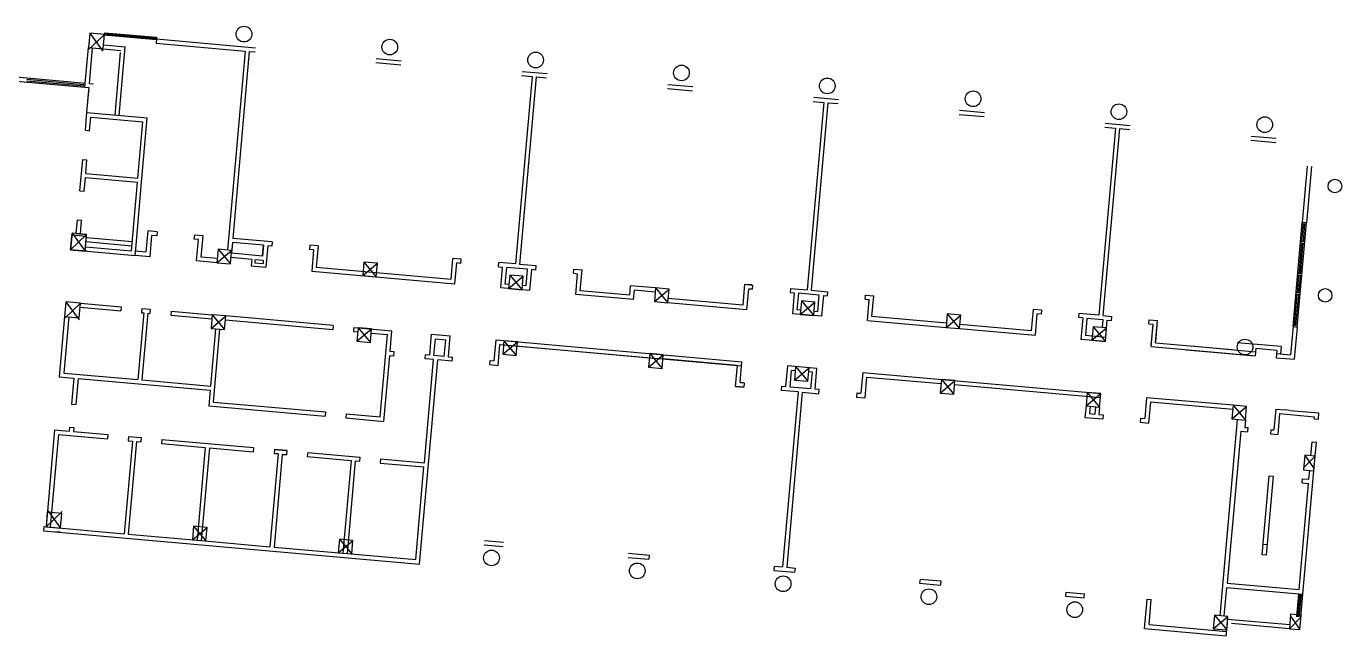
# Model space of a CAD drawing. Header units: millimetres. Extents: x 1316860 to 1485586, y 7456 to 143477.
# Drawn here: x 1422689 to 1485586, y 10074 to 39211 of the extents above; entities that cross this region are included whole.
import ezdxf

# ---------------------------------------------------------------- set-up
doc = ezdxf.new("R2010")
doc.units = ezdxf.units.MM
doc.header["$LTSCALE"] = 1000
doc.layers.get('0').update_dxf_attribs({"linetype": 'CONTINUOUS'})
for name, color, linetype in [('A-WALL', 7, 'CONTINUOUS'), ('A—\\M+5C3C5\\M+5B4B0', 135, 'CONTINUOUS'), ('A—\\M+5C7BD\\M+5CCE5', 7, 'CONTINUOUS'), ('E1-RI-1F$0$A-GLAZ-CWMG', 3, 'CONTINUOUS'), ('E1-RI-1F$0$A-WALL', 7, 'CONTINUOUS'), ('E1-RV-1F$0$$2$A-WALL', 7, 'CONTINUOUS'), ('E1-RV-1F$0$A-GLAZ-CWMG', 3, 'CONTINUOUS'), ('E1-RV-1F$0$A-WALL', 7, 'CONTINUOUS'), ('XRE2$0$0S-COLS-I-P', 8, 'Continuous')]:
    doc.layers.add(name, color=color, linetype=linetype)

msp = doc.modelspace()

# ---------------------------------------------------------------- linework, layer by layer
for p, q in [((1482698, 23895), (1480581, 24083)), ((1481485, 23802), (1481454, 23454)), ((1482481, 23714), (1481485, 23802)), ((1482481, 23714), (1482450, 23366)), ((1482698, 23895), (1482667, 23547))]:
    msp.add_line(p, q)
at = {"elevation": 0}
for points in [[(1426421, 38825), (1425724, 38887), (1425662, 38190), (1426359, 38128)], [(1425564, 29163), (1424867, 29225), (1424805, 28528), (1425503, 28466)], [(1432508, 28497), (1431860, 28555), (1431803, 27907), (1432450, 27850)], [(1439480, 27879), (1438833, 27936), (1438776, 27289), (1439423, 27232)], [(1446453, 27261), (1445806, 27318), (1445748, 26671), (1446396, 26613)], [(1453426, 26642), (1452778, 26700), (1452721, 26052), (1453368, 25995)], [(1425282, 25976), (1424585, 26038), (1424523, 25340), (1425220, 25279)], [(1460398, 26024), (1459751, 26081), (1459693, 25434), (1460341, 25377)], [(1432230, 25360), (1431582, 25417), (1431525, 24770), (1432172, 24712)], [(1467371, 25406), (1466724, 25463), (1466666, 24816), (1467314, 24758)], [(1439202, 24741), (1438555, 24799), (1438497, 24151), (1439145, 24094)], [(1474344, 24787), (1473696, 24845), (1473639, 24197), (1474286, 24140)], [(1446175, 24123), (1445527, 24180), (1445470, 23533), (1446117, 23476)], [(1453148, 23505), (1452500, 23562), (1452443, 22915), (1453090, 22857)], [(1460120, 22886), (1459473, 22944), (1459415, 22296), (1460063, 22239)], [(1467093, 22268), (1466445, 22325), (1466388, 21678), (1467035, 21621)], [(1474065, 21650), (1473418, 21707), (1473361, 21060), (1474008, 21002)], [(1481038, 21031), (1480391, 21089), (1480333, 20441), (1480981, 20384)], [(1484316, 18657), (1483818, 18702), (1483756, 18004), (1484254, 17960)], [(1424390, 15915), (1423693, 15977), (1423631, 15280), (1424328, 15218)], [(1431333, 15249), (1430686, 15307), (1430628, 14659), (1431276, 14602)], [(1438306, 14631), (1437658, 14688), (1437601, 14041), (1438248, 13984)], [(1480148, 10996), (1479501, 11053), (1479443, 10406), (1480091, 10348)], [(1483642, 11062), (1483144, 11106), (1483083, 10409), (1483581, 10365)]]:
    msp.add_lwpolyline(points, close=True, dxfattribs=at)
for centre, radius in [((1433098, 38836, 0), 375), ((1440071, 38217, 0), 375), ((1447043, 37599, 0), 375), ((1454016, 36981, 0), 375), ((1460989, 36363, 0), 375), ((1467961, 35744, 0), 375), ((1474934, 35126, 0), 375), ((1481907, 34508, 0), 375), ((1485261, 31574, 0), 325), ((1484797, 26345, 0), 325), ((1480964, 23874, 0), 375), ((1444933, 13793, 0), 375), ((1451905, 13174, 0), 375), ((1458878, 12556, 0), 375), ((1465851, 11937, 0), 375), ((1472823, 11319, 0), 375)]:
    msp.add_circle(centre, radius)
at = {"layer": 'A-WALL'}
for p, q in [((1425282, 25976, 0), (1427224, 25804, 0)), ((1474145, 24805), (1474178, 25179)), ((1474170, 25380), (1474594, 25343)), ((1474286, 24140), (1474377, 25161)), ((1474377, 25161), (1474576, 25143)), ((1474576, 25143), (1474594, 25343)), ((1474576, 25143), (1474592, 25318)), ((1476369, 24984), (1476387, 25184)), ((1476369, 24984), (1476387, 25184)), ((1476387, 25184), (1476785, 25148)), ((1476369, 24984), (1476569, 24967)), ((1476369, 24984), (1476569, 24967)), ((1476474, 23896), (1476569, 24967)), ((1476478, 23946), (1476566, 24942)), ((1476690, 24077), (1476785, 25148)), ((1476695, 24127), (1476766, 24924)), ((1483259, 24850), (1483458, 24832)), ((1476690, 24077), (1480351, 23753)), ((1483216, 24367), (1483140, 23505)), ((1476474, 23896), (1481304, 23467)), ((1480333, 23553), (1481454, 23454)), ((1482450, 23366), (1483321, 23288)), ((1482667, 23547), (1483140, 23505))]:
    msp.add_line(p, q, dxfattribs=at)
at = {"layer": 'A—\\M+5C3C5\\M+5B4B0'}
for p, q in [((1426428, 38905), (1426419, 38808)), ((1426419, 38808), (1428910, 38587)), ((1426423, 38840), (1428913, 38620)), ((1426425, 38873), (1428916, 38652)), ((1426428, 38905), (1428919, 38684)), ((1428919, 38684), (1428909, 38587)), ((1414238, 37296), (1425494, 36297)), ((1414256, 37495), (1425512, 36497)), ((1419834, 37000), (1425512, 36497)), ((1422716, 36611), (1425440, 36369)), ((1422722, 36677), (1425446, 36436)), ((1483259, 24850), (1483701, 29831)), ((1483259, 24850), (1483701, 29831)), ((1483458, 24832), (1483900, 29813)), ((1483687, 28918), (1483762, 29765)), ((1483753, 28912), (1483828, 29759)), ((1483549, 27364), (1483681, 28858)), ((1483615, 27358), (1483748, 28853)), ((1483468, 26458), (1483543, 27305)), ((1483535, 26452), (1483610, 27299)), ((1483331, 24904), (1483463, 26398)), ((1483397, 24898), (1483530, 26392)), ((1483504, 10974), (1483601, 12070)), ((1483504, 10974), (1483601, 12070)), ((1483532, 12076), (1483532, 12076)), ((1483532, 12076), (1483532, 12076)), ((1483559, 10969), (1483657, 12065)), ((1483559, 10969), (1483657, 12065)), ((1483635, 10963), (1483732, 12058))]:
    msp.add_line(p, q, dxfattribs=at)
for points in [[(1483695, 29771), (1483894, 29753), (1483900, 29813), (1483701, 29831)], [(1483615, 28864), (1483814, 28847), (1483819, 28906), (1483620, 28924)], [(1483477, 27310), (1483676, 27293), (1483682, 27353), (1483482, 27370)], [(1483397, 26404), (1483596, 26386), (1483601, 26446), (1483402, 26464)]]:
    msp.add_lwpolyline(points, close=True, dxfattribs=at)
at = {"layer": 'A—\\M+5C7BD\\M+5CCE5'}
for p, q in [((1428894, 38405), (1433152, 38028)), ((1428911, 38605), (1433643, 38185)), ((1425494, 36297), (1425662, 38190)), ((1425711, 36479), (1425861, 38172)), ((1425711, 36479), (1425861, 38172)), ((1426359, 38128), (1427206, 38053)), ((1426377, 38327), (1427423, 38235)), ((1426932, 34964), (1427197, 37953)), ((1427131, 34946), (1427423, 38235)), ((1433152, 38028), (1432309, 28515)), ((1433351, 38010), (1432559, 29071)), ((1433351, 38010), (1433625, 37986)), ((1439403, 37473), (1440598, 37367)), ((1439420, 37673), (1440615, 37567)), ((1446873, 36811), (1446078, 27846)), ((1447072, 36793), (1446278, 27829)), ((1446375, 36855), (1446873, 36811)), ((1446393, 37054), (1447588, 36948)), ((1447072, 36793), (1447570, 36749)), ((1425494, 36297), (1425693, 36280)), ((1425587, 35085), (1425693, 36280)), ((1425587, 35085), (1425667, 35981)), ((1425667, 35981), (1425693, 36280)), ((1425711, 36479), (1425910, 36461)), ((1453348, 36237), (1454543, 36131)), ((1453365, 36436), (1454561, 36330)), ((1460818, 35574), (1460024, 26610)), ((1461018, 35557), (1460223, 26592)), ((1460320, 35618), (1460818, 35574)), ((1460338, 35818), (1461533, 35712)), ((1461018, 35557), (1461516, 35512)), ((1425512, 34238), (1425587, 35084)), ((1425587, 35084), (1428476, 34829)), ((1425711, 34220), (1425769, 34868)), ((1425769, 34868), (1428259, 34647)), ((1428021, 31957), (1428259, 34647)), ((1428220, 31940), (1428476, 34829)), ((1467293, 35000), (1468488, 34894)), ((1467311, 35199), (1468506, 35093)), ((1425512, 34238), (1425711, 34220)), ((1474764, 34338), (1473971, 25398)), ((1474963, 34320), (1474170, 25380)), ((1474266, 34382), (1474764, 34338)), ((1474283, 34581), (1475479, 34475)), ((1474963, 34320), (1475461, 34276)), ((1481238, 33763), (1482434, 33657)), ((1481256, 33963), (1482451, 33857)), ((1425256, 31349), (1425388, 32843)), ((1425388, 32843), (1425588, 32826)), ((1425530, 32178), (1425588, 32826)), ((1425530, 32178), (1428021, 31957)), ((1483939, 32520), (1483701, 29831)), ((1484138, 32502), (1483900, 29813)), ((1425455, 31331), (1425513, 31979)), ((1425513, 31979), (1428003, 31758)), ((1427712, 28471), (1428003, 31758)), ((1427937, 28752), (1428220, 31940)), ((1425256, 31349), (1425455, 31331)), ((1425075, 29307), (1425132, 29955)), ((1425132, 29955), (1425332, 29937)), ((1425274, 29289), (1425332, 29937)), ((1424805, 28528), (1424876, 29325)), ((1425075, 29307), (1425573, 29263)), ((1425503, 28466), (1425573, 29263)), ((1425560, 29114), (1427751, 28919)), ((1428499, 29431), (1428409, 28409)), ((1428948, 29391), (1428499, 29431)), ((1428681, 29214), (1428590, 28192)), ((1428930, 29192), (1428681, 29214)), ((1428948, 29391), (1428930, 29192)), ((1430723, 29033), (1430741, 29232)), ((1430923, 29015), (1430723, 29033)), ((1431139, 29196), (1430741, 29232)), ((1430832, 27993), (1430923, 29015)), ((1431049, 28175), (1431139, 29197)), ((1434451, 28903), (1432559, 29071)), ((1425602, 28457), (1424805, 28528)), ((1424905, 28519), (1427893, 28254)), ((1425520, 28665), (1427712, 28471)), ((1425542, 28914), (1427734, 28720)), ((1427893, 28254), (1427937, 28752)), ((1428409, 28409), (1427911, 28453)), ((1434035, 28739), (1433989, 28215)), ((1434234, 28721), (1434144, 27700)), ((1434434, 28704), (1434234, 28721)), ((1434451, 28903), (1434434, 28704)), ((1436244, 28744), (1436227, 28545)), ((1436426, 28527), (1436227, 28545)), ((1436643, 28709), (1436244, 28744)), ((1436426, 28527), (1436335, 27505)), ((1436643, 28709), (1436552, 27687)), ((1436641, 28683), (1436623, 28484)), ((1428590, 28193), (1427893, 28254)), ((1431803, 27907), (1430832, 27993)), ((1431821, 28107), (1431049, 28175)), ((1433473, 28060), (1432477, 28149)), ((1433473, 28060), (1433447, 27762)), ((1433447, 27762), (1434144, 27700)), ((1433623, 28047), (1433609, 27898)), ((1433609, 27898), (1434008, 27862)), ((1434021, 28012), (1433623, 28047)), ((1434021, 28012), (1434008, 27862)), ((1446658, 27594), (1445662, 27682)), ((1447075, 27758), (1446278, 27829)), ((1446769, 26580), (1445375, 26704)), ((1445766, 26870), (1445592, 26886)), ((1446588, 26797), (1446413, 26813)), ((1451543, 26358), (1449178, 26567)), ((1451543, 26358), (1451583, 26806)), ((1452778, 26700), (1451583, 26806)), ((1451725, 26141), (1451765, 26589)), ((1452761, 26501), (1451765, 26589)), ((1457384, 26844), (1457085, 26870)), ((1457366, 26644), (1457267, 26653)), ((1460604, 26357), (1459608, 26446)), ((1451725, 26141), (1448961, 26386)), ((1457129, 25662), (1453368, 25995)), ((1456947, 25878), (1453386, 26194)), ((1460533, 25560), (1460604, 26357)), ((1462845, 26159), (1462944, 26150)), ((1462863, 26358), (1463161, 26331)), ((1437342, 24706), (1432212, 25160)), ((1437359, 24905), (1432230, 25360)), ((1460715, 25344), (1459320, 25467)), ((1459711, 25633), (1459537, 25649)), ((1460533, 25560), (1460359, 25576)), ((1466684, 25015), (1463122, 25331)), ((1470833, 25676), (1470743, 24655)), ((1471232, 25641), (1470833, 25676)), ((1471015, 25459), (1470924, 24438)), ((1471214, 25441), (1471015, 25459)), ((1471232, 25641), (1471214, 25441)), ((1473025, 25482), (1473007, 25283)), ((1473206, 25265), (1473007, 25283)), ((1473971, 25398), (1473025, 25482)), ((1473206, 25265), (1473116, 24244)), ((1473406, 25247), (1473333, 24425)), ((1474178, 25179), (1473406, 25247)), ((1437359, 24905), (1437342, 24706)), ((1438356, 24816), (1438338, 24617)), ((1438338, 24617), (1438537, 24600)), ((1438356, 24816), (1438555, 24799)), ((1438555, 24799), (1440174, 24655)), ((1439185, 24542), (1439957, 24474)), ((1440085, 23659), (1440174, 24655)), ((1462905, 25149), (1466666, 24816)), ((1467314, 24758), (1470924, 24438)), ((1470743, 24655), (1467331, 24958)), ((1483259, 24850), (1483140, 23505)), ((1483458, 24832), (1483321, 23289)), ((1439608, 20539), (1439957, 24474)), ((1441978, 23491), (1442066, 24487)), ((1442066, 24487), (1442962, 24408)), ((1442177, 23474), (1442248, 24270)), ((1442248, 24270), (1442746, 24226)), ((1442675, 23429), (1442746, 24226)), ((1442874, 23412), (1442962, 24408)), ((1445065, 23217), (1445154, 24214)), ((1445154, 24214), (1456908, 23171)), ((1445247, 23000), (1445335, 23997)), ((1445335, 23997), (1456890, 22972)), ((1445385, 23992), (1452482, 23363)), ((1445385, 23992), (1445510, 23981)), ((1474286, 24140), (1473116, 24244)), ((1474304, 24339), (1473333, 24425)), ((1439790, 20322), (1440068, 23460)), ((1440267, 23442), (1440068, 23460)), ((1440285, 23641), (1440085, 23659)), ((1440267, 23442), (1440285, 23641)), ((1441722, 18344), (1442160, 23274)), ((1441761, 23310), (1441779, 23509)), ((1442160, 23274), (1441761, 23310)), ((1441978, 23491), (1441779, 23509)), ((1442675, 23429), (1442177, 23474)), ((1442874, 23412), (1443073, 23394)), ((1443056, 23195), (1443073, 23394)), ((1456691, 22990), (1453130, 23305)), ((1441493, 13495), (1442359, 23257)), ((1443056, 23195), (1442359, 23257)), ((1444849, 23036), (1444866, 23235)), ((1444849, 23036), (1445247, 23000)), ((1444866, 23235), (1445065, 23217)), ((1460494, 22853), (1459099, 22977)), ((1459455, 22745), (1459281, 22760)), ((1460277, 22671), (1460102, 22687)), ((1462685, 22659), (1474065, 21650)), ((1424964, 22390), (1424854, 21145)), ((1425163, 22372), (1425053, 21127)), ((1456969, 22162), (1456869, 22171)), ((1462866, 22442), (1466428, 22126)), ((1474048, 21450), (1467075, 22069)), ((1431488, 21811), (1431421, 21064)), ((1456951, 21963), (1456652, 21989)), ((1458794, 21799), (1458812, 21998)), ((1459591, 21729), (1458794, 21799)), ((1459591, 21728), (1458849, 13361)), ((1459790, 21711), (1459048, 13344)), ((1460206, 21875), (1459210, 21963)), ((1460605, 21839), (1460405, 21857)), ((1462430, 21477), (1462729, 21450)), ((1462447, 21676), (1462547, 21667)), ((1480391, 21089), (1476257, 21455)), ((1424854, 21145), (1425053, 21127)), ((1431421, 21064), (1436975, 20572)), ((1431639, 21246), (1436993, 20771)), ((1436993, 20771), (1436975, 20572)), ((1480373, 20890), (1476439, 21238)), ((1482433, 20908), (1482344, 19911)), ((1482433, 20908), (1482905, 20866)), ((1483105, 20848), (1484499, 20724)), ((1437989, 20683), (1437971, 20483)), ((1437971, 20484), (1439790, 20322)), ((1437971, 20483), (1439790, 20322)), ((1437989, 20683), (1439608, 20539)), ((1479775, 11029), (1480607, 20417)), ((1480981, 20384), (1480950, 20035)), ((1482614, 20691), (1482526, 19695)), ((1482614, 20691), (1484282, 20543)), ((1484274, 20443), (1484282, 20543)), ((1484274, 20443), (1484473, 20426)), ((1484473, 20426), (1484499, 20724)), ((1424041, 19912), (1423631, 15280)), ((1424223, 19695), (1423830, 15262)), ((1424041, 19912), (1424739, 19850)), ((1424223, 19695), (1426564, 19487)), ((1424756, 20049), (1424739, 19850)), ((1424756, 20049), (1424956, 20031)), ((1424956, 20031), (1424938, 19832)), ((1424938, 19832), (1426582, 19686)), ((1426582, 19686), (1426564, 19487)), ((1427578, 19598), (1427560, 19399)), ((1427578, 19598), (1428175, 19545)), ((1428175, 19545), (1428158, 19346)), ((1480758, 19851), (1480568, 17709)), ((1480758, 19851), (1481081, 19823)), ((1480950, 20035), (1481099, 20022)), ((1481099, 20022), (1481081, 19823)), ((1482195, 19925), (1482177, 19726)), ((1482177, 19726), (1482526, 19695)), ((1482195, 19925), (1482344, 19911)), ((1427759, 19381), (1427366, 14949)), ((1427560, 19399), (1427759, 19381)), ((1427958, 19364), (1427565, 14931)), ((1427958, 19364), (1428158, 19346)), ((1429171, 19457), (1429154, 19258)), ((1429154, 19258), (1431245, 19072)), ((1429171, 19457), (1433554, 19068)), ((1431245, 19072), (1430852, 14639)), ((1431445, 19054), (1431052, 14622)), ((1431445, 19054), (1433536, 18869)), ((1433554, 19068), (1433536, 18869)), ((1434550, 18980), (1434533, 18781)), ((1435148, 18927), (1434550, 18980)), ((1434550, 18980), (1435148, 18927)), ((1435148, 18927), (1435130, 18728)), ((1484117, 18675), (1484177, 19348)), ((1484177, 19348), (1484376, 19330)), ((1484316, 18657), (1484376, 19330)), ((1434732, 18763), (1434339, 14330)), ((1434732, 18763), (1434533, 18781)), ((1434533, 18781), (1434732, 18763)), ((1434931, 18745), (1434538, 14313)), ((1435130, 18728), (1434931, 18745)), ((1434931, 18745), (1435130, 18728)), ((1436144, 18839), (1436126, 18639)), ((1436126, 18639), (1438218, 18454)), ((1436144, 18838), (1438634, 18618)), ((1438218, 18454), (1437825, 14021)), ((1438417, 18436), (1438024, 14003)), ((1438417, 18436), (1438617, 18418)), ((1438634, 18618), (1438617, 18418)), ((1439630, 18529), (1439613, 18330)), ((1439613, 18330), (1441705, 18145)), ((1439630, 18529), (1441722, 18344)), ((1441311, 13712), (1441705, 18145)), ((1480568, 17709), (1480113, 12580)), ((1481790, 13934), (1482126, 17719)), ((1481990, 13917), (1482325, 17702)), ((1482126, 17719), (1482325, 17702)), ((1483732, 12058), (1484254, 17960)), ((1484017, 17552), (1484055, 17978)), ((1483550, 12275), (1484000, 17352)), ((1483702, 17379), (1483719, 17578)), ((1483702, 17379), (1484000, 17352)), ((1483719, 17578), (1484017, 17552)), ((1423531, 15289), (1423514, 15089)), ((1423531, 15289), (1427366, 14949)), ((1423513, 15089), (1441493, 13495)), ((1424310, 15019), (1424103, 15037)), ((1427565, 14931), (1430852, 14639)), ((1431052, 14622), (1434339, 14330)), ((1444605, 14625), (1445501, 14545)), ((1434538, 14313), (1437825, 14021)), ((1438024, 14003), (1441311, 13712)), ((1444587, 14425), (1445484, 14346)), ((1451478, 14015), (1452474, 13927)), ((1452474, 13927), (1452456, 13727)), ((1481990, 13917), (1481790, 13934)), ((1482034, 14415), (1481834, 14432)), ((1451460, 13816), (1452456, 13727)), ((1458451, 13397), (1458433, 13197)), ((1458451, 13397), (1458849, 13361)), ((1459048, 13344), (1459447, 13308)), ((1459447, 13308), (1459429, 13109)), ((1458433, 13197), (1459429, 13109)), ((1465423, 12778), (1465406, 12579)), ((1465423, 12778), (1466419, 12690)), ((1466419, 12690), (1466402, 12491)), ((1480113, 12580), (1483550, 12275)), ((1465406, 12579), (1466402, 12491)), ((1472396, 12160), (1472378, 11961)), ((1472378, 11961), (1473275, 11881)), ((1472396, 12160), (1473292, 12081)), ((1473275, 11881), (1473292, 12081)), ((1479974, 11011), (1480095, 12381)), ((1480095, 12381), (1483732, 12058)), ((1483435, 10980), (1483532, 12076)), ((1476157, 10421), (1476263, 11616)), ((1476263, 11616), (1476281, 11816)), ((1476281, 11816), (1476480, 11798)), ((1476374, 10603), (1476480, 11798)), ((1480130, 10872), (1483100, 10608)), ((1476157, 10421), (1480067, 10074)), ((1476374, 10603), (1480084, 10274)), ((1480067, 10074), (1480119, 10672)), ((1480084, 10274), (1480119, 10672)), ((1483084, 10409), (1480319, 10654)), ((1483084, 10409), (1483582, 10365))]:
    msp.add_line(p, q, dxfattribs=at)
for points in [[(1425573, 29263), (1424876, 29325), (1424805, 28528), (1425503, 28466)], [(1432497, 28373), (1433991, 28241), (1434035, 28739), (1432541, 28871)]]:
    msp.add_lwpolyline(points, close=True, dxfattribs=at)
at = {"layer": 'Defpoints'}
for p, q in [((1425653, 38090, 0), (1426421, 38825, 0)), ((1425724, 38887, 0), (1426351, 38029, 0)), ((1424805, 28528, 0), (1425573, 29263, 0)), ((1424876, 29325, 0), (1425503, 28466, 0)), ((1431803, 27907, 0), (1432508, 28497, 0)), ((1431860, 28555, 0), (1432450, 27850, 0)), ((1438776, 27289, 0), (1439480, 27879, 0)), ((1438833, 27936, 0), (1439423, 27232, 0)), ((1445748, 26671, 0), (1446453, 27261, 0)), ((1445806, 27318, 0), (1446396, 26613, 0)), ((1452721, 26052, 0), (1453426, 26642, 0)), ((1452778, 26700, 0), (1453368, 25995, 0)), ((1424514, 25241, 0), (1425282, 25976, 0)), ((1424585, 26038, 0), (1425211, 25179, 0)), ((1459693, 25434, 0), (1460398, 26024, 0)), ((1459751, 26081, 0), (1460341, 25377, 0)), ((1431525, 24770, 0), (1432230, 25360, 0)), ((1431582, 25417, 0), (1432172, 24712, 0)), ((1466666, 24816, 0), (1467371, 25406, 0)), ((1466724, 25463, 0), (1467314, 24758, 0)), ((1438497, 24151, 0), (1439202, 24741, 0)), ((1438555, 24799, 0), (1439145, 24094, 0)), ((1473639, 24197, 0), (1474344, 24787, 0)), ((1473696, 24845, 0), (1474286, 24140, 0)), ((1445470, 23533, 0), (1446175, 24123, 0)), ((1445527, 24180, 0), (1446117, 23476, 0)), ((1452443, 22915, 0), (1453148, 23505, 0)), ((1452500, 23562, 0), (1453090, 22857, 0)), ((1459415, 22296, 0), (1460120, 22886, 0)), ((1459473, 22944, 0), (1460063, 22239, 0)), ((1466388, 21678, 0), (1467093, 22268, 0)), ((1466445, 22325, 0), (1467035, 21621, 0)), ((1473361, 21060, 0), (1474065, 21650, 0)), ((1473418, 21707, 0), (1474008, 21002, 0)), ((1480333, 20441, 0), (1481038, 21031, 0)), ((1480391, 21089, 0), (1480981, 20384, 0)), ((1423631, 15280, 0), (1424399, 16015, 0)), ((1423701, 16077, 0), (1424328, 15218, 0)), ((1430628, 14659, 0), (1431333, 15249, 0)), ((1430686, 15307, 0), (1431276, 14602, 0)), ((1437601, 14041, 0), (1438306, 14631, 0)), ((1437658, 14688, 0), (1438248, 13984, 0)), ((1479443, 10406, 0), (1480148, 10996, 0)), ((1479501, 11053, 0), (1480091, 10348, 0))]:
    msp.add_line(p, q, dxfattribs=at)
at = {"layer": 'Defpoints', "elevation": 0}
for points in [[(1484316, 18657), (1483765, 18104)], [(1483818, 18702), (1484263, 18060)], [(1483634, 10963), (1483083, 10409)], [(1483136, 11007), (1483581, 10365)]]:
    msp.add_lwpolyline(points, dxfattribs=at)
at = {"layer": 'E1-RI-1F$0$A-GLAZ-CWMG'}
for p, q in [((1425500, 36364), (1425500, 36364)), ((1425506, 36430), (1425506, 36430)), ((1483458, 24832), (1483900, 29813))]:
    msp.add_line(p, q, dxfattribs=at)
msp.add_lwpolyline([(1483259, 24850), (1483458, 24832), (1483463, 24892), (1483264, 24910)], close=True, dxfattribs=at)
at = {"layer": 'E1-RI-1F$0$A-WALL'}
for p, q in [((1428911, 38605), (1428894, 38405)), ((1483701, 29831), (1483900, 29813)), ((1432450, 27850), (1432508, 28497)), ((1436552, 27687), (1443002, 27115)), ((1443002, 27115), (1443090, 28111)), ((1443488, 28076), (1443090, 28111)), ((1443183, 26898), (1443271, 27894)), ((1443471, 27877), (1443271, 27894)), ((1443471, 27877), (1443488, 28076)), ((1445264, 27718), (1445281, 27917)), ((1445264, 27718), (1445463, 27700)), ((1445264, 27718), (1445463, 27700)), ((1446078, 27846), (1445281, 27917)), ((1445375, 26704), (1445463, 27700)), ((1445375, 26704), (1445463, 27700)), ((1445592, 26886), (1445662, 27682)), ((1445592, 26886), (1445662, 27682)), ((1447057, 27559), (1447075, 27758)), ((1436335, 27505), (1443183, 26898)), ((1446588, 26797), (1446659, 27594)), ((1446588, 26797), (1446659, 27594)), ((1446769, 26580), (1446858, 27576)), ((1446769, 26580), (1446858, 27576)), ((1447057, 27559), (1446858, 27576)), ((1447057, 27559), (1446858, 27576)), ((1448850, 27400), (1448868, 27599)), ((1448850, 27400), (1449049, 27382)), ((1448868, 27599), (1449266, 27563)), ((1448961, 26386), (1449049, 27382)), ((1449178, 26567), (1449266, 27563)), ((1457035, 26875), (1456947, 25879)), ((1457035, 26875), (1456947, 25878)), ((1457035, 26875), (1457433, 26839)), ((1457035, 26875), (1457433, 26839)), ((1457217, 26658), (1457129, 25662)), ((1457217, 26658), (1457129, 25662)), ((1457217, 26658), (1457416, 26640)), ((1457217, 26658), (1457416, 26640)), ((1457416, 26640), (1457433, 26839)), ((1457416, 26640), (1457433, 26839)), ((1459227, 26680), (1459209, 26481)), ((1459227, 26680), (1459209, 26481)), ((1459209, 26481), (1459408, 26463)), ((1459209, 26481), (1459408, 26463)), ((1459227, 26680), (1460025, 26610)), ((1459227, 26680), (1460025, 26610)), ((1459408, 26463), (1459320, 25467)), ((1459608, 26446), (1459537, 25649)), ((1460222, 26592), (1461019, 26521)), ((1460222, 26592), (1461019, 26521)), ((1461002, 26322), (1461019, 26521)), ((1461002, 26322), (1461019, 26521)), ((1425282, 25976), (1427224, 25804)), ((1427224, 25804), (1427207, 25604)), ((1460803, 26340), (1460715, 25344)), ((1460803, 26340), (1460715, 25344)), ((1460803, 26340), (1461002, 26322)), ((1460803, 26340), (1461002, 26322)), ((1462795, 26163), (1462812, 26362)), ((1462795, 26163), (1462812, 26362)), ((1462795, 26163), (1462994, 26145)), ((1462795, 26163), (1462994, 26145)), ((1462812, 26362), (1463211, 26327)), ((1462812, 26362), (1463211, 26327)), ((1462912, 26152), (1462968, 26148)), ((1462912, 26152), (1462968, 26148)), ((1462923, 25349), (1462994, 26145)), ((1463122, 25331), (1463211, 26327)), ((1463122, 25331), (1463211, 26327)), ((1424523, 25340), (1424267, 22452)), ((1424722, 25323), (1424484, 22633)), ((1425264, 25777), (1427207, 25604)), ((1428302, 25507), (1428020, 22320)), ((1428220, 25715), (1428203, 25516)), ((1428203, 25516), (1428302, 25507)), ((1428502, 25490), (1428219, 22302)), ((1428220, 25715), (1428619, 25680)), ((1428502, 25490), (1428601, 25481)), ((1428619, 25680), (1428601, 25481)), ((1429615, 25592), (1429597, 25392)), ((1429597, 25392), (1431565, 25218)), ((1429615, 25592), (1431582, 25417)), ((1462905, 25149), (1462923, 25349)), ((1474145, 24805), (1474178, 25179)), ((1474170, 25380), (1474594, 25343)), ((1474286, 24140), (1474377, 25161)), ((1474377, 25161), (1474576, 25143)), ((1474576, 25143), (1474594, 25343)), ((1474576, 25143), (1474592, 25318)), ((1476369, 24984), (1476387, 25184)), ((1476369, 24984), (1476387, 25184)), ((1431506, 22011), (1431749, 24750)), ((1431639, 21246), (1431948, 24732)), ((1431917, 24383), (1431948, 24732)), ((1476369, 24984), (1476569, 24967)), ((1476369, 24984), (1476569, 24967)), ((1476695, 24127), (1476766, 24924)), ((1476695, 24127), (1476766, 24924)), ((1483259, 24850), (1483458, 24832)), ((1483259, 24850), (1483458, 24832)), ((1478384, 23927), (1481471, 23653)), ((1478167, 23746), (1481454, 23454)), ((1482450, 23366), (1483321, 23289)), ((1482468, 23565), (1483140, 23505)), ((1456602, 21994), (1456691, 22990)), ((1456819, 22175), (1456908, 23171)), ((1456819, 22175), (1456908, 23171)), ((1459011, 21981), (1459099, 22977)), ((1459210, 21963), (1459281, 22760)), ((1460206, 21875), (1460277, 22671)), ((1460405, 21857), (1460494, 22853)), ((1462685, 22659), (1462596, 21663)), ((1462685, 22659), (1462596, 21663)), ((1424267, 22452), (1424964, 22390)), ((1424484, 22633), (1428020, 22320)), ((1425163, 22372), (1431488, 21811)), ((1428219, 22302), (1431506, 22011)), ((1456819, 22175), (1457018, 22157)), ((1456819, 22175), (1457018, 22157)), ((1457018, 22157), (1457001, 21958)), ((1457018, 22157), (1457001, 21958)), ((1462866, 22442), (1462778, 21446)), ((1462866, 22442), (1462778, 21446)), ((1456602, 21994), (1457001, 21958)), ((1458812, 21998), (1459011, 21981)), ((1459790, 21711), (1460587, 21640)), ((1459790, 21711), (1460587, 21640)), ((1460587, 21640), (1460605, 21839)), ((1462397, 21680), (1462379, 21481)), ((1462397, 21680), (1462379, 21481)), ((1462379, 21481), (1462778, 21446)), ((1462379, 21481), (1462778, 21446)), ((1462397, 21680), (1462596, 21663)), ((1462397, 21680), (1462596, 21663)), ((1476257, 21455), (1476169, 20459)), ((1473361, 21060), (1473312, 20512)), ((1473560, 21042), (1473529, 20693)), ((1473809, 21020), (1473778, 20671)), ((1474008, 21002), (1473977, 20653)), ((1476439, 21238), (1476350, 20242)), ((1483105, 20848), (1482907, 20866)), ((1473312, 20512), (1474159, 20436)), ((1473529, 20693), (1473778, 20671)), ((1473960, 20454), (1474158, 20437)), ((1473977, 20653), (1474176, 20636)), ((1474176, 20636), (1474159, 20436)), ((1475969, 20477), (1475951, 20278)), ((1475951, 20278), (1476350, 20242)), ((1475969, 20477), (1476169, 20459))]:
    msp.add_line(p, q, dxfattribs=at)
at = {"layer": 'E1-RV-1F$0$$2$A-WALL'}
for p, q in [((1425512, 34238), (1425587, 35084)), ((1425587, 35084), (1428476, 34829)), ((1425711, 34220), (1425769, 34868)), ((1425769, 34868), (1428259, 34647)), ((1428021, 31957), (1428259, 34647)), ((1428220, 31940), (1428476, 34829)), ((1425256, 31349), (1425388, 32843)), ((1425530, 32178), (1425588, 32826)), ((1425455, 31331), (1425513, 31979)), ((1427712, 28471), (1428003, 31758)), ((1427937, 28752), (1428220, 31940)), ((1425075, 29307), (1425132, 29955)), ((1425274, 29289), (1425332, 29937)), ((1424805, 28528), (1424876, 29325)), ((1425075, 29307), (1425573, 29263)), ((1425503, 28466), (1425573, 29263)), ((1425602, 28457), (1424805, 28528)), ((1424905, 28519), (1427893, 28254)), ((1425520, 28665), (1427712, 28471)), ((1427893, 28254), (1427937, 28752))]:
    msp.add_line(p, q, dxfattribs=at)
msp.add_lwpolyline([(1425573, 29263), (1424876, 29325), (1424805, 28528), (1425503, 28466)], close=True, dxfattribs=at)
at = {"layer": 'E1-RV-1F$0$A-GLAZ-CWMG'}
for p, q in [((1483435, 10980), (1483532, 12076)), ((1483435, 10980), (1483532, 12076)), ((1483635, 10963), (1483732, 12058))]:
    msp.add_line(p, q, dxfattribs=at)
at = {"layer": 'E1-RV-1F$0$A-WALL'}
for p, q in [((1425512, 34238), (1425711, 34220)), ((1425388, 32843), (1425588, 32826)), ((1425530, 32178), (1428021, 31957)), ((1425513, 31979), (1428003, 31758)), ((1425256, 31349), (1425455, 31331)), ((1425132, 29955), (1425332, 29937)), ((1425560, 29114), (1427751, 28919)), ((1425542, 28914), (1427734, 28720)), ((1482433, 20908), (1482344, 19911)), ((1482433, 20908), (1482905, 20866)), ((1483105, 20848), (1484499, 20724)), ((1479775, 11029), (1480607, 20417)), ((1480981, 20384), (1480950, 20035)), ((1482614, 20691), (1482526, 19695)), ((1482614, 20691), (1484282, 20543)), ((1484274, 20443), (1484282, 20543)), ((1484274, 20443), (1484473, 20426)), ((1484473, 20426), (1484499, 20724)), ((1480758, 19851), (1480568, 17709)), ((1480758, 19851), (1481081, 19823)), ((1480950, 20035), (1481099, 20022)), ((1481099, 20022), (1481081, 19823)), ((1482195, 19925), (1482177, 19726)), ((1482177, 19726), (1482526, 19695)), ((1482195, 19925), (1482344, 19911)), ((1484117, 18675), (1484177, 19348)), ((1484177, 19348), (1484376, 19330)), ((1484316, 18657), (1484376, 19330)), ((1480568, 17709), (1480113, 12580)), ((1481790, 13934), (1482126, 17719)), ((1481990, 13917), (1482325, 17702)), ((1482126, 17719), (1482325, 17702)), ((1483732, 12058), (1484254, 17960)), ((1484017, 17552), (1484055, 17978)), ((1483550, 12275), (1484000, 17352)), ((1483702, 17379), (1483719, 17578)), ((1483702, 17379), (1484000, 17352)), ((1483719, 17578), (1484017, 17552)), ((1481990, 13917), (1481790, 13934)), ((1482034, 14415), (1481834, 14432)), ((1480113, 12580), (1483550, 12275)), ((1479974, 11011), (1480095, 12381)), ((1480095, 12381), (1483732, 12058)), ((1483435, 10980), (1483532, 12076)), ((1480130, 10872), (1483100, 10608)), ((1483084, 10409), (1480319, 10654)), ((1483084, 10409), (1483582, 10365))]:
    msp.add_line(p, q, dxfattribs=at)
at = {"layer": 'XRE2$0$0S-COLS-I-P', "color": 9, "elevation": 0}
msp.add_lwpolyline([(1480148, 10996), (1479501, 11053), (1479443, 10406), (1480091, 10348)], close=True, dxfattribs=at)

doc.saveas('drawing.dxf')
